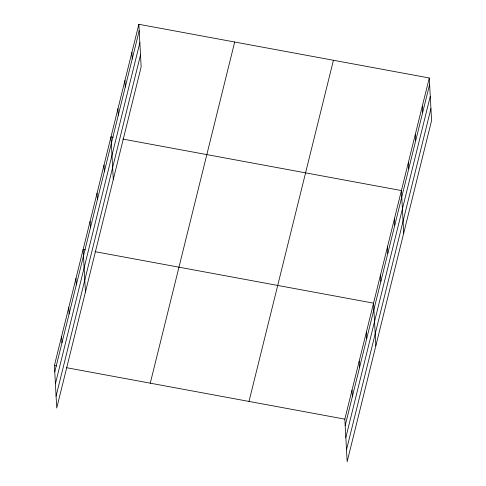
<?xml version="1.0" encoding="UTF-8"?>
<svg xmlns="http://www.w3.org/2000/svg" width="486" height="486" viewBox="0 0 486 486"><rect width="100%" height="100%" fill="white"/><g stroke="black" fill="none" stroke-linecap="round" stroke-linejoin="round"><path stroke-width="0.73" d="M138.856 24.3L141.159 66.855L56.728 408.015L54.42 365.46L138.856 24.3L429.272 77.985L431.58 120.54L347.144 461.7L344.841 419.145L429.272 77.985M54.772 371.893L139.203 30.733M55.416 383.812L139.853 42.653M56.078 396.096L140.515 54.936M150.259 383.181L234.695 42.015M249.002 401.43L333.439 60.27M345.188 425.584L429.624 84.418M345.832 437.503L430.268 96.337M346.5 449.781L430.93 108.621M113.22 137.295L110.99 136.882L113.299 179.437M122.879 139.081L401.412 190.567L403.714 233.122M85.36 249.877L83.13 249.464L85.433 292.019M95.019 251.663L373.546 303.155L375.848 345.704M54.42 365.46L56.649 365.873M66.309 367.659L344.841 419.145M422.31 106.13L422.656 112.564M415.342 134.276L415.688 140.709M408.374 162.421L408.726 168.855M394.444 218.712L394.79 225.152M387.476 246.858L387.828 253.297M380.514 275.009L380.86 281.443M366.371 332.151L366.717 338.584M359.19 361.153L359.543 367.586M352.016 390.149L352.362 396.582M131.888 52.445L132.241 58.879M124.926 80.591L125.273 87.024M117.958 108.736L118.305 115.17M104.028 165.027L104.375 171.461M97.06 193.173L97.413 199.606M90.098 221.318L90.445 227.758M75.95 278.466L76.302 284.899M68.775 307.462L69.121 313.901M61.601 336.464L61.947 342.897"/></g></svg>
